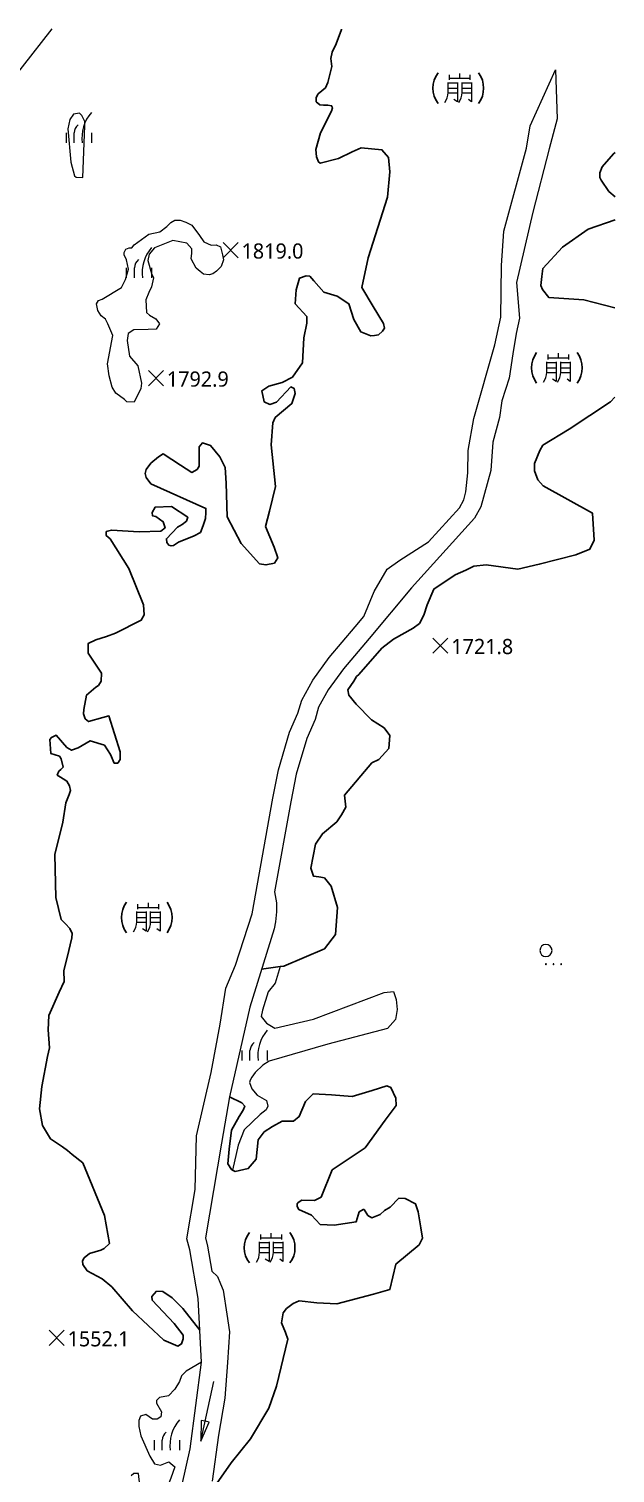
# Model space of a CAD drawing. Header units: metres. Extents: x 232867 to 235443, y 2535802 to 2538582.
# Drawn here: x 235154 to 235443, y 2537857 to 2538569 of the extents above; entities that cross this region are included whole.
import ezdxf

# ---------------------------------------------------------------- set-up
doc = ezdxf.new("R2010")
doc.units = ezdxf.units.M
for name, color, linetype, lineweight in [('9510101', 5, 'Continuous', 20), ('9510109', 4, 'Continuous', 20), ('9510503', 5, 'Continuous', 20), ('9710500', 3, 'Continuous', 20), ('9720000', 3, 'Continuous', 20)]:
    doc.layers.add(name, color=color, linetype=linetype, lineweight=lineweight)
doc.layers.add('9790201', color=34, linetype='145', lineweight=20, true_color=0xa55200)
doc.layers.add('9810200', color=7, linetype='Continuous')
doc.layers.add('9820205', color=34, linetype='Continuous', true_color=0xa55200)
doc.styles.add('LMP', font='')
doc.styles.get('LMP').set_extended_font_data('Microsoft JhengHei')
doc.linetypes.add('145', pattern='A,0,-7.5,[10,base.shx,S=1,R=0,X=0,Y=0]', length=7.5)

# ---------------------------------------------------------------- blocks, each defined once
blk = doc.blocks.new('98225')
at = {"lineweight": 0}
for points in [[(0.625848, 7.246036), (0.625848, 4.746473)], [(-6.557994, -7.127561), (-5.892824, -5.979033), (-5.403554, -4.744772), (-5.10201, -3.451385), (-4.997061, -2.128435), (-4.997061, -1.815065), (-4.997061, 2.87217)], [(-4.997061, 2.558801), (-0.311303, 2.558801), (-0.311303, -2.128435), (-0.311303, -6.81567), (-2.185606, -5.565149)], [(-4.997061, 0.059238), (-0.311303, 0.059238)], [(-4.3718, 4.121213), (-4.3718, 6.620776)], [(5.936866, 4.746473), (4.999714, 4.746473), (0.313957, 4.746473), (-4.3718, 4.746473)], [(-0.311303, 2.87217), (-0.311303, 2.558801)], [(0.313957, -7.127561), (0.979128, -5.979033), (1.468397, -4.744772), (1.769941, -3.451385), (1.876369, -2.128435), (1.876369, 2.558801), (1.876369, 2.87217)], [(1.876369, 2.558801), (6.560648, 2.558801)], [(1.876369, 0.059238), (6.560648, 0.059238)], [(6.560648, 2.87217), (6.560648, -1.815065), (6.560648, -6.503779), (6.560648, -6.81567), (4.999714, -5.565149)], [(5.936866, 4.121213), (5.936866, 6.620776)], [(-0.311303, -2.440326), (-4.997061, -2.440326)], [(6.560648, -2.440326), (1.876369, -2.440326)]]:
    blk.add_lwpolyline(points, dxfattribs=at)
for start, end in [(143.130102, 216.869898), (323.130102, 36.869898)]:
    blk.add_arc((0, 0), 12.5, start, end)
blk = doc.blocks.new('97132')
at = {"linetype": 'Continuous'}
for points in [[(-3.2, 6.8, 1), (2.8, 6.8, 1)], [(-0.4, 0, 1), (0, 0, 1)], [(3.35, 0, 1), (3.75, 0, 1)], [(7.1, 0, 1), (7.5, 0, 1)]]:
    blk.add_lwpolyline(points, format="xyb", close=True, dxfattribs=at)
blk = doc.blocks.new('97200')
at = {"linetype": 'Continuous'}
for points in [[(6.25, 15, 0.214635), (1.75, 0)], [(-0.25, 9, 0.201941), (-2.25, 5)]]:
    blk.add_lwpolyline(points, format="xyb", dxfattribs=at)
for points in [[(-6.25, 5), (-6.25, 0)], [(-2.25, 0), (-2.25, 5)], [(6.25, 5), (6.25, 0)]]:
    blk.add_lwpolyline(points, dxfattribs=at)
blk = doc.blocks.new('95153')
at = {"color": 5, "linetype": 'Continuous'}
blk.add_lwpolyline([(15, 0), (5, 2), (5, 0), (5, -2), (15, 0), (-15, 0)], dxfattribs=at)
blk = doc.blocks.new('98120')
at = {"linetype": 'Continuous'}
for points in [[(-3.75, -3.75), (3.75, 3.75)], [(-3.75, 3.75), (3.75, -3.75)]]:
    blk.add_lwpolyline(points, dxfattribs=at)

msp = doc.modelspace()

# ---------------------------------------------------------------- linework, layer by layer
at = {"layer": '9510101', "lineweight": 0, "flags": 128}
msp.add_lwpolyline([(235220.03488, 2537807.686348), (235233.68528, 2537868.594748), (235239.28228, 2537911.344148), (235237.60768, 2537942.675748), (235233.43328, 2537966.733948), (235232.07068, 2537972.209348), (235236.13388, 2537996.572948), (235236.75778, 2538023.063048), (235243.99618, 2538054.276948), (235248.50288, 2538078.120448), (235251.29568, 2538095.924648), (235256.05328, 2538107.132748), (235264.22048, 2538132.623548), (235274.44228, 2538189.554748), (235277.21608, 2538203.668948), (235282.72968, 2538222.186148), (235286.83008, 2538231.611748), (235288.71668, 2538237.968348), (235294.16488, 2538247.884348), (235302.31128, 2538258.966748), (235315.04388, 2538274.149548), (235319.35798, 2538279.283848), (235324.40528, 2538291.629148), (235330.88008, 2538302.672448), (235337.12428, 2538307.006348), (235351.32188, 2538316.116848), (235366.50488, 2538332.977948), (235368.63648, 2538336.833948), (235369.75168, 2538340.796148), (235370.70648, 2538350.217748), (235370.89508, 2538361.175548), (235373.68988, 2538376.908148), (235384.06268, 2538413.396348), (235387.03168, 2538426.929348), (235387.32828, 2538452.564148), (235388.49268, 2538469.436948), (235399.57388, 2538510.316148), (235401.34868, 2538521.400448), (235413.88458, 2538549.008248), (235414.72848, 2538524.920048), (235410.72358, 2538510.032148), (235402.77188, 2538478.798948), (235394.62068, 2538444.180748), (235396.16528, 2538426.573948), (235394.47888, 2538418.887048), (235392.91038, 2538408.833548), (235391.08248, 2538396.852348), (235387.45988, 2538385.681248), (235386.28938, 2538377.419148), (235383.08728, 2538365.288848), (235382.10028, 2538351.389248), (235377.01508, 2538333.392948), (235373.88068, 2538327.723148), (235342.92848, 2538293.349548), (235321.93528, 2538268.364748), (235309.39028, 2538253.405748), (235301.76548, 2538243.032548), (235297.06768, 2538234.482348), (235295.29968, 2538228.525548), (235291.19788, 2538219.096348), (235285.96188, 2538201.512748), (235283.28528, 2538187.892148), (235275.28668, 2538143.343848), (235276.21308, 2538137.914648), (235276.24938, 2538133.506448), (235275.84838, 2538128.653848), (235275.14268, 2538125.121148), (235263.03148, 2538086.493948), (235253.02188, 2538042.150748), (235249.06668, 2538019.425348), (235241.25268, 2537972.570748), (235242.24288, 2537968.591948), (235244.40348, 2537956.140248), (235247.07038, 2537953.517648), (235248.56898, 2537950.003448), (235249.91808, 2537946.782048), (235251.77828, 2537935.041848), (235253.02638, 2537926.235548), (235252.12218, 2537911.092348), (235250.79768, 2537893.447448), (235247.56648, 2537875.345648), (235244.52088, 2537852.543148)], dxfattribs=at).dxf.unprotected_set("ltscale", 0)
at = {"layer": '9510109', "lineweight": 0, "flags": 128}
msp.add_lwpolyline([(235220.034914, 2537807.686348), (235233.685314, 2537868.594748), (235239.282314, 2537911.344148), (235237.607714, 2537942.675748), (235233.433314, 2537966.733948), (235232.070714, 2537972.209348), (235236.133914, 2537996.572948), (235236.757814, 2538023.063048), (235243.996214, 2538054.276948), (235248.502914, 2538078.120448), (235251.295714, 2538095.924648), (235256.053314, 2538107.132748), (235264.220514, 2538132.623548), (235274.442314, 2538189.554748), (235277.216114, 2538203.668948), (235282.729714, 2538222.186148), (235286.830114, 2538231.611748), (235288.716714, 2538237.968348), (235294.164914, 2538247.884348), (235302.311314, 2538258.966748), (235315.043914, 2538274.149548), (235319.358014, 2538279.283848), (235324.405314, 2538291.629148), (235330.880014, 2538302.672448), (235337.124314, 2538307.006348), (235351.321914, 2538316.116848), (235366.504914, 2538332.977948), (235368.636514, 2538336.833948), (235369.751714, 2538340.796148), (235370.706514, 2538350.217748), (235370.895114, 2538361.175548), (235373.689914, 2538376.908148), (235384.062714, 2538413.396348), (235387.031714, 2538426.929348), (235387.328314, 2538452.564148), (235388.492714, 2538469.436948), (235399.573914, 2538510.316148), (235401.348614, 2538521.400448), (235413.884614, 2538549.008248), (235414.728514, 2538524.920048), (235410.723614, 2538510.032148), (235402.771914, 2538478.798948), (235394.620714, 2538444.180748), (235396.165314, 2538426.573948), (235394.478914, 2538418.887048), (235392.910414, 2538408.833548), (235391.082514, 2538396.852348), (235387.459914, 2538385.681248), (235386.289414, 2538377.419148), (235383.087214, 2538365.288848), (235382.100214, 2538351.389248), (235377.015114, 2538333.392948), (235373.880714, 2538327.723148), (235342.928514, 2538293.349548), (235321.935314, 2538268.364748), (235309.390314, 2538253.405748), (235301.765514, 2538243.032548), (235297.067714, 2538234.482348), (235295.299714, 2538228.525548), (235291.197914, 2538219.096348), (235285.961914, 2538201.512748), (235283.285314, 2538187.892148), (235275.286714, 2538143.343848), (235276.213114, 2538137.914648), (235276.249414, 2538133.506448), (235275.848414, 2538128.653848), (235275.142614, 2538125.121148), (235263.031514, 2538086.493948), (235253.021914, 2538042.150748), (235249.066714, 2538019.425348), (235241.252714, 2537972.570748), (235242.242914, 2537968.591948), (235244.403514, 2537956.140248), (235247.070414, 2537953.517648), (235248.568914, 2537950.003448), (235249.918114, 2537946.782048), (235251.778214, 2537935.041848), (235253.026414, 2537926.235548), (235252.122214, 2537911.092348), (235250.797714, 2537893.447448), (235247.566514, 2537875.345648), (235244.520814, 2537852.543148)], dxfattribs=at).dxf.unprotected_set("ltscale", 0)
at = {"layer": '9790201', "flags": 128}
for points in [[(235165.338269, 2538569.261751), (235136.04634, 2538531.748751), (235133.773789, 2538527.398361), (235133.23136, 2538523.352824), (235135.566616, 2538520.488726), (235135.898027, 2538515.585587), (235133.653066, 2538508.060822), (235131.940501, 2538505.735913), (235121.863586, 2538502.178032), (235118.430931, 2538498.393953), (235116.442135, 2538494.623434), (235110.661353, 2538461.956994), (235108.237981, 2538441.732019), (235106.550498, 2538436.521315), (235105.726822, 2538431.607327), (235108.179963, 2538415.179993), (235111.117845, 2538409.435525), (235114.053219, 2538403.979636), (235122.786602, 2538395.980775), (235127.770969, 2538387.369497), (235128.998794, 2538379.01154), (235129.947879, 2538369.496553), (235123.783015, 2538347.793423), (235121.784186, 2538345.177222), (235120.069112, 2538343.140892), (235112.601177, 2538338.453103), (235109.145948, 2538337.266239), (235103.933006, 2538338.948897), (235093.474517, 2538346.065746), (235087.405292, 2538346.585949), (235083.952572, 2538345.110505), (235080.233653, 2538341.035134), (235079.407469, 2538336.409725), (235083.201633, 2538331.827712), (235090.265091, 2538316.59809), (235089.242938, 2538301.292528), (235085.609298, 2538287.405453), (235081.953084, 2538276.115594), (235075.115364, 2538265.37306), (235071.660136, 2538264.186196), (235067.019721, 2538266.451437), (235055.16252, 2538268.360294), (235049.414674, 2538265.131676), (235048.133848, 2538246.360448), (235047.018892, 2538241.732327), (235043.342612, 2538232.751104), (235039.940056, 2538225.50407), (235031.327066, 2538219.651115), (235028.745677, 2538217.606648), (235025.310514, 2538214.111148), (235022.503058, 2538204.849482), (235021.70948, 2538196.47254), (235020.61459, 2538189.535783), (235017.480739, 2538184.600098), (235010.939316, 2538172.994537), (234998.075011, 2538157.866355), (234987.899947, 2538132.37372), (234987.083796, 2538126.593994), (234987.407682, 2538122.556593), (234989.160379, 2538120.26423), (234991.809489, 2538114.517049), (234994.820108, 2538100.403775), (234995.42775, 2538096.946246), (234995.502996, 2538088.288861), (234995.271913, 2538081.64882), (234995.362208, 2538071.259958), (235005.190153, 2538037.008499), (235016.665449, 2538012.585016), (235035.108892, 2537983.897934), (235067.47107, 2537948.703707), (235093.975042, 2537922.97836), (235124.609605, 2537887.190701), (235132.211216, 2537872.504017)], [(235278.082567, 2538106.473823), (235275.546528, 2538098.350977), (235272.10964, 2538093.979983), (235269.291542, 2538084.986736), (235268.739852, 2538081.799783), (235271.372814, 2538078.642664), (235275.448376, 2538076.077565), (235294.519014, 2538080.595014), (235329.440846, 2538093.649297), (235334.068098, 2538094.271151), (235335.260946, 2538090.232782), (235335.882223, 2538085.321298), (235335.05593, 2538080.396254), (235331.040013, 2538076.019836), (235301.574212, 2538068.223221), (235272.692409, 2538059.85357), (235269.525152, 2538057.799127), (235265.791294, 2538054.293111), (235264.074093, 2538051.962999), (235263.217977, 2538050.508713), (235262.938404, 2538049.349082), (235264.123797, 2538046.178402), (235266.756759, 2538043.021282), (235271.411348, 2538040.461608), (235272.015228, 2538037.574733), (235271.161598, 2538035.831217), (235268.286341, 2538033.490257), (235260.244567, 2538025.89434), (235257.414044, 2538018.347242), (235254.578442, 2538006.080654)], [(235239.2823, 2537911.3441), (235231.65959, 2537906.857146), (235229.322735, 2537904.480294), (235228.461651, 2537901.822894), (235226.137494, 2537897.974309), (235222.924319, 2537894.706138), (235218.512244, 2537893.781701), (235217.05171, 2537892.296169), (235217.061868, 2537891.118782), (235219.457129, 2537886.725659), (235219.182798, 2537884.368126), (235217.425078, 2537883.17418), (235215.067909, 2537883.152102), (235211.806485, 2537885.476519), (235209.162287, 2537884.568641), (235208.296125, 2537882.499934), (235208.321519, 2537879.556467), (235209.246088, 2537874.855199), (235213.752122, 2537864.888807), (235216.142304, 2537861.084378), (235219.093845, 2537860.523282), (235223.206195, 2537862.033652), (235226.172972, 2537859.706476), (235224.158698, 2537854.09457), (235218.674693, 2537840.796532), (235215.443743, 2537839.588788), (235212.77923, 2537841.035684), (235209.505109, 2537844.831834), (235208.227487, 2537856.300317), (235205.870317, 2537856.278239), (235204.548669, 2537855.157557)]]:
    msp.add_lwpolyline(points, dxfattribs=at)
for points in [[(235181.696443, 2538521.385047), (235181.677535, 2538523.590325), (235180.273553, 2538526.4718), (235179.02167, 2538527.70061), (235176.130153, 2538527.122089), (235174.358511, 2538524.624311), (235173.295361, 2538519.927732), (235174.815157, 2538503.538928), (235176.665977, 2538496.802102), (235177.361468, 2538496.11943), (235180.673825, 2538495.874858)], [(235249.667661, 2538457.690889), (235250.103323, 2538455.209621), (235248.886965, 2538452.022468), (235246.696435, 2538449.654624), (235244.772806, 2538448.393887), (235243.11961, 2538447.826067), (235240.214748, 2538448.213024), (235238.545074, 2538449.578105), (235236.59673, 2538451.21672), (235234.209193, 2538455.750796), (235234.461971, 2538458.514676), (235234.44314, 2538460.723706), (235232.070903, 2538463.462945), (235225.151201, 2538464.778742), (235216.062154, 2538461.241536), (235213.46421, 2538458.041414), (235212.79931, 2538454.997514), (235214.65069, 2538448.525349), (235215.498473, 2538446.324101), (235214.567848, 2538442.035028), (235213.210978, 2538439.122707), (235211.721834, 2538435.518768), (235212.189273, 2538429.309763), (235213.582629, 2538427.942088), (235216.775579, 2538426.177081), (235218.592826, 2538423.708783), (235216.819126, 2538421.0687), (235212.951861, 2538420.894322), (235205.906947, 2538420.690114), (235203.019739, 2538419.006106), (235202.635864, 2538415.412542), (235203.805866, 2538407.829378), (235207.854837, 2538402.896673), (235209.723871, 2538394.353543), (235209.331758, 2538391.726429), (235206.072444, 2538385.068214), (235202.479142, 2538385.172558), (235201.225122, 2538386.403465), (235197.053292, 2538389.540037), (235195.232514, 2538392.422528), (235193.664513, 2538398.068901), (235192.92311, 2538403.999183), (235195.56741, 2538417.969621), (235193.031122, 2538423.744979), (235191.907022, 2538425.943633), (235189.681183, 2538427.717719), (235188.139075, 2538430.326676), (235187.420035, 2538433.633735), (235188.373022, 2538435.299586), (235190.164376, 2538435.868704), (235199.787227, 2538441.620127), (235201.826651, 2538445.505383), (235203.16469, 2538450.626733), (235202.295722, 2538455.31314), (235201.169267, 2538457.787923), (235201.021693, 2538458.891141), (235201.97468, 2538460.556991), (235203.626699, 2538461.262876), (235204.870127, 2538461.274549), (235206.101785, 2538462.666865), (235213.24131, 2538467.98075), (235218.758241, 2538469.137143), (235222.189845, 2538471.792789), (235224.107588, 2538473.743847), (235226.032394, 2538474.866518), (235228.657408, 2538474.89116), (235231.568155, 2538473.813881), (235234.482434, 2538472.322409), (235238.256265, 2538467.249045), (235240.354538, 2538464.231083), (235243.960786, 2538462.608031), (235246.446465, 2538462.76944), (235248.666419, 2538461.685676)]]:
    msp.add_lwpolyline(points, close=True, dxfattribs=at)
at = {"layer": '9820205', "flags": 128}
for points in [[(235308.317591, 2538569.111733), (235308.291598, 2538568.974508), (235305.64287, 2538561.911777), (235303.78258, 2538557.69866), (235303.130699, 2538554.714984), (235303.571273, 2538550.658821), (235301.606474, 2538542.790453), (235300.409511, 2538540.207687), (235296.778559, 2538537.19603), (235295.845553, 2538535.427804), (235295.863866, 2538533.262482), (235297.636816, 2538531.790357), (235299.534878, 2538531.537498), (235301.564918, 2538531.691908), (235303.464124, 2538531.303716), (235303.879518, 2538530.224871), (235303.351603, 2538528.595792), (235298.024388, 2538517.988976), (235295.656786, 2538509.710794), (235295.95737, 2538506.19469), (235296.927003, 2538503.632274), (235297.880612, 2538502.964514), (235306.798367, 2538505.34911), (235313.676925, 2538508.661956), (235317.994094, 2538510.597311), (235328.294587, 2538509.61131), (235331.577675, 2538505.717189), (235332.178843, 2538498.684981), (235331.065433, 2538486.222936), (235321.567555, 2538456.358192), (235318.442419, 2538441.576414), (235323.945229, 2538432.187397), (235329.020396, 2538423.899359), (235329.596476, 2538421.542993), (235328.497324, 2538420.004472), (235326.565269, 2538418.319207), (235324.690941, 2538418.023762)], [(235443.341453, 2538508.267796), (235442.513719, 2538507.600309), (235436.930074, 2538501.227782), (235435.855522, 2538498.195029), (235435.873876, 2538495.996896), (235436.435241, 2538494.628224), (235440.194058, 2538489.030343), (235443.320371, 2538486.408554)], [(235443.309455, 2538475.090619), (235430.038407, 2538470.38684), (235417.378689, 2538461.619532), (235407.715982, 2538450.948068), (235407.191464, 2538447.044955), (235406.671618, 2538442.585002), (235407.523814, 2538440.643902), (235410.621277, 2538436.774772), (235427.907026, 2538435.544741), (235443.267554, 2538431.64683)], [(235324.690941, 2538418.023762), (235322.816613, 2538417.728316), (235317.794453, 2538419.765101), (235314.406296, 2538425.846126), (235311.9771, 2538433.603285), (235306.245737, 2538437.300548), (235299.694427, 2538439.322982), (235294.641641, 2538444.971602), (235292.676603, 2538447.176005), (235290.86707, 2538447.436879), (235287.540167, 2538446.294234), (235285.921477, 2538440.444076), (235285.423142, 2538433.631938), (235291.176886, 2538427.295258), (235291.205156, 2538423.961256), (235289.736082, 2538416.862153), (235289.136296, 2538404.462914), (235284.150258, 2538397.41297), (235279.127339, 2538394.704639), (235272.414251, 2538392.960892), (235269.069605, 2538390.688498), (235270.245665, 2538385.201677), (235273.056336, 2538383.968889), (235276.266754, 2538385.118268), (235283.343516, 2538392.599735), (235285.030633, 2538391.776124), (235285.470871, 2538389.401839), (235283.833772, 2538384.349832), (235275.632266, 2538377.417439), (235274.393724, 2538374.887494), (235273.646629, 2538363.967751), (235275.781864, 2538343.400716), (235272.78228, 2538331.251295), (235270.87258, 2538323.622343), (235275.190265, 2538313.514802), (235276.928389, 2538308.175194), (235275.257529, 2538305.622506), (235271.033533, 2538304.737207), (235267.925846, 2538305.271832), (235258.812799, 2538315.334384), (235251.929968, 2538328.518651), (235251.506153, 2538345.146199), (235250.877131, 2538352.751334), (235248.292766, 2538358.083002), (235243.731438, 2538363.678013), (235239.770304, 2538365.050302), (235238.094639, 2538363.06135), (235238.176317, 2538353.477848), (235237.06241, 2538351.776056), (235234.5357, 2538350.3429), (235228.862866, 2538353.954252), (235220.352416, 2538359.512213), (235218.107786, 2538358.081704), (235214.185088, 2538354.944109), (235211.954872, 2538351.822393), (235211.407528, 2538349.844027), (235211.988504, 2538347.876246), (235214.27157, 2538344.796872), (235241.456967, 2538332.648749), (235241.473783, 2538330.675676), (235241.218128, 2538327.572485), (235240.118635, 2538324.179487), (235238.737061, 2538320.783842), (235235.648593, 2538319.063526), (235227.883162, 2538315.876565), (235225.486212, 2538314.295544), (235224.35317, 2538314.143229), (235223.215277, 2538314.557608), (235222.070107, 2538315.822026), (235221.912559, 2538317.662449), (235227.393537, 2538323.381261), (235229.792913, 2538324.678935), (235231.905086, 2538326.398968), (235232.456447, 2538328.246043), (235224.470578, 2538333.555138), (235216.391439, 2538333.19597), (235214.995452, 2538330.632548), (235215.151787, 2538328.933798), (235216.713813, 2538328.665083), (235220.423184, 2538326.007875), (235221.299344, 2538323.040716), (235219.185958, 2538321.462356), (235208.554747, 2538321.079244), (235194.79342, 2538321.941927), (235192.247411, 2538321.209617), (235192.264391, 2538319.22619), (235194.120895, 2538317.685076), (235203.322278, 2538302.894507), (235210.564184, 2538285.110176), (235211.031978, 2538280.155599), (235209.495421, 2538277.449173), (235196.788421, 2538271.095828), (235192.407738, 2538269.354511), (235187.175152, 2538267.746887), (235183.361596, 2538266.010891), (235183.402832, 2538261.193997), (235189.867911, 2538251.336722), (235189.760088, 2538247.368538), (235188.360462, 2538245.230136), (235187.091703, 2538244.368124), (235182.587431, 2538240.500377), (235181.183037, 2538233.390772), (235181.058083, 2538231.239064), (235181.796441, 2538228.808716), (235183.530475, 2538227.391292), (235190.543412, 2538229.464244), (235193.550191, 2538230.209294), (235196.352743, 2538221.346702)], [(235443.224942, 2538387.466778), (235441.146153, 2538385.270909), (235420.640865, 2538371.713294), (235407.611427, 2538363.794664), (235406.239385, 2538361.275811), (235403.506982, 2538354.846003), (235403.537355, 2538351.226539), (235405.246421, 2538346.787498), (235407.779647, 2538343.748401), (235432.133545, 2538330.333228), (235433.081533, 2538316.976894), (235430.890003, 2538312.501257), (235423.948018, 2538309.651702), (235405.875492, 2538305.027063), (235395.306852, 2538302.700367), (235379.685778, 2538304.781343), (235373.560944, 2538304.166993), (235369.676703, 2538302.181454), (235364.401728, 2538299.904424), (235353.872807, 2538292.844582), (235350.594858, 2538285.017444), (235348.965229, 2538279.990194), (235346.771363, 2538275.792977), (235343.7253, 2538273.53686), (235334.018202, 2538268.155382), (235328.204691, 2538263.645761), (235316.888992, 2538250.73125), (235315.783881, 2538249.607113), (235314.409502, 2538247.36668), (235311.379794, 2538243.161621), (235311.960386, 2538240.382645), (235315.61975, 2538235.961903), (235323.207746, 2538228.236713), (235329.369963, 2538224.396338), (235332.188812, 2538220.524594), (235331.68532, 2538214.115698), (235326.71466, 2538208.778659), (235323.385311, 2538207.076769), (235309.8664, 2538191.078722), (235310.472692, 2538185.237123), (235308.276489, 2538181.318326), (235306.075614, 2538177.95637), (235298.880715, 2538172.041578), (235295.579402, 2538166.998643), (235293.17234, 2538155.003043), (235294.59812, 2538151.118228), (235297.107982, 2538150.863335), (235299.898794, 2538150.332634), (235303.277208, 2538146.187698), (235306.430744, 2538135.63648), (235305.428434, 2538122.261849), (235299.914564, 2538115.24906), (235279.92445, 2538106.708238), (235278.082567, 2538106.473823)], [(235196.352743, 2538221.346702), (235199.155296, 2538212.48411), (235199.043922, 2538208.755469), (235197.912181, 2538206.881055), (235196.190494, 2538206.864905), (235194.288294, 2538211.148133), (235191.378072, 2538215.852012), (235184.329331, 2538217.936427), (235178.476531, 2538214.440667), (235175.186508, 2538213.262853), (235172.735105, 2538214.673548), (235167.516954, 2538220.789468), (235165.231249, 2538219.621074), (235164.379048, 2538218.609497), (235164.868732, 2538211.732375), (235169.185296, 2538210.339177), (235170.057252, 2538209.057034), (235170.9539, 2538204.907743), (235169.815986, 2538203.750116), (235168.819076, 2538202.88055), (235168.117757, 2538201.010173), (235169.704612, 2538200.021476), (235171.003285, 2538199.173444), (235172.878324, 2538198.04408), (235174.045869, 2538195.761127), (235174.640754, 2538193.329433), (235173.939435, 2538191.459057), (235172.253552, 2538187.28554), (235170.756825, 2538177.809141), (235166.876601, 2538161.858777), (235167.346276, 2538140.644562), (235170.022639, 2538129.773619), (235172.193268, 2538127.643444), (235174.222891, 2538125.225209), (235175.391672, 2538122.798899), (235175.266717, 2538120.647191), (235172.910382, 2538111.01936), (235171.387728, 2538104.553469), (235171.434644, 2538099.105885), (235169.040034, 2538093.922136), (235163.973745, 2538082.405086), (235163.60382, 2538075.376532), (235164.254264, 2538066.493752), (235163.286986, 2538062.183606), (235160.544675, 2538047.390869), (235159.348477, 2538036.34023), (235160.854826, 2538028.038955), (235164.785415, 2538021.480849), (235170.702416, 2538017.52202), (235173.157523, 2538015.681252), (235175.469156, 2538013.839139), (235180.671257, 2538009.586866), (235191.368323, 2537983.73741), (235193.783666, 2537969.853268), (235191.222125, 2537967.391965), (235189.651319, 2537966.517016), (235184.069417, 2537964.887595), (235181.361933, 2537962.711661), (235180.513435, 2537961.270011), (235180.67296, 2537959.40771), (235182.850996, 2537956.417391), (235190.202736, 2537952.472021), (235194.971945, 2537948.502425), (235205.261069, 2537936.69931), (235220.738712, 2537922.220855), (235227.652623, 2537919.131592), (235229.364433, 2537920.294602), (235230.203052, 2537922.883112), (235230.188237, 2537924.603402), (235225.833399, 2537930.440682), (235214.974083, 2537941.808341), (235214.814559, 2537943.670642), (235217.087918, 2537946.272611), (235220.102105, 2537946.157516), (235224.863907, 2537943.048065), (235230.07465, 2537937.79229), (235238.445, 2537927.0099)], [(235278.082567, 2538106.473823), (235268.930796, 2538105.309085)], [(235254.578442, 2538006.080654), (235255.846573, 2538005.461733), (235262.328676, 2538006.84953), (235266.274017, 2538011.457493), (235267.224636, 2538021.050749), (235270.143258, 2538024.911835), (235274.252667, 2538027.604465), (235279.101245, 2538030.15657), (235284.709283, 2538030.209114), (235287.494278, 2538032.44698), (235290.53004, 2538039.848), (235294.334143, 2538043.717382), (235303.341594, 2538043.211971), (235313.679801, 2538042.424124), (235323.543561, 2538045.318121), (235330.755954, 2538047.597469), (235332.680835, 2538046.878247), (235335.087774, 2538041.592543), (235335.267062, 2538037.907934), (235329.867484, 2538030.77967), (235319.948732, 2538017.121196), (235303.807524, 2538006.206), (235298.314506, 2537992.751361), (235295.088995, 2537991.104454), (235288.748883, 2537991.192356), (235286.988731, 2537990.144883), (235286.405377, 2537989.403), (235286.416729, 2537988.077551), (235287.313833, 2537986.613115), (235293.529233, 2537983.872935), (235297.844634, 2537979.20027), (235304.775668, 2537978.970619), (235315.524358, 2537980.544131), (235317.104301, 2537985.419296), (235319.010606, 2537986.615422), (235319.452852, 2537986.619564), (235321.394475, 2537983.692072), (235323.320962, 2537982.531845), (235327.434711, 2537984.190497), (235329.482125, 2537986.124364), (235332.416553, 2537987.77197), (235336.653752, 2537992.230173), (235339.75073, 2537992.111895), (235344.785548, 2537989.507942), (235346.14634, 2537985.544023), (235347.541188, 2537977.603758), (235348.32241, 2537972.456139), (235346.728593, 2537969.200966), (235335.165982, 2537959.669001), (235332.247639, 2537947.208449), (235324.192363, 2537944.786012), (235306.025019, 2537940.06857), (235296.182791, 2537940.563173), (235287.511396, 2537941.508804), (235284.438115, 2537940.306521), (235281.229287, 2537937.782772), (235279.484941, 2537935.7128), (235278.793426, 2537930.718914), (235280.743491, 2537925.89645), (235281.798828, 2537922.679182), (235276.270677, 2537899.45063), (235272.399156, 2537888.559428), (235263.423877, 2537873.513161), (235253.834986, 2537861.541608), (235246.581497, 2537851.205496)], [(235253.0219, 2538042.1507), (235259.098045, 2538039.258599), (235260.587796, 2538037.65059), (235259.867653, 2538035.579521), (235257.828168, 2538032.46393), (235254.048164, 2538025.793195), (235252.948697, 2538016.345995), (235252.272946, 2538009.114538), (235254.068003, 2538006.329778), (235254.578442, 2538006.080654)]]:
    msp.add_lwpolyline(points, dxfattribs=at)

# ---------------------------------------------------------------- block references
at = {"layer": '9510503', "rotation": 257.842575}
msp.add_blockref('95153', (235242.131174, 2537887.005961), dxfattribs=at)
at = {"layer": '9710500'}
msp.add_blockref('97132', (235409.412, 2538107.655), dxfattribs=at)
at = {"layer": '9720000'}
for p in [(235178.6563, 2538512.9541), (235208.3715, 2538446.3821), (235265.42756, 2538060.10689), (235222.1155, 2537867.8255)]:
    msp.add_blockref('97200', p, dxfattribs=at)
at = {"layer": '9810200'}
for p in [(235253.6266, 2538460.0903, 1818.959203), (235216.7766, 2538396.9179, 1792.91564), (235357.1266, 2538264.9111, 1721.76209), (235167.7872, 2537923.2819, 1552.11809)]:
    msp.add_blockref('98120', p, dxfattribs=at)
at = {"layer": '9820205'}
for p in [(235365.951774, 2538540.004945), (235414.6259, 2538401.9991), (235212.2719, 2538130.7418), (235272.8886, 2537967.7485)]:
    msp.add_blockref('98225', p, dxfattribs=at)

# ---------------------------------------------------------------- texts
at = {"layer": '9810200', "style": 'LMP'}
for s, p in [('1819.0', (235258.999813, 2538455.892222, 1818.959203)), ('1792.9', (235222.149813, 2538392.719822, 1792.91564)), ('1721.8', (235362.499813, 2538260.713022, 1721.76209)), ('1552.1', (235173.160413, 2537919.083822, 1552.11809))]:
    msp.add_text(s, height=7.5, dxfattribs=at).set_placement(p)

doc.saveas('drawing.dxf')
